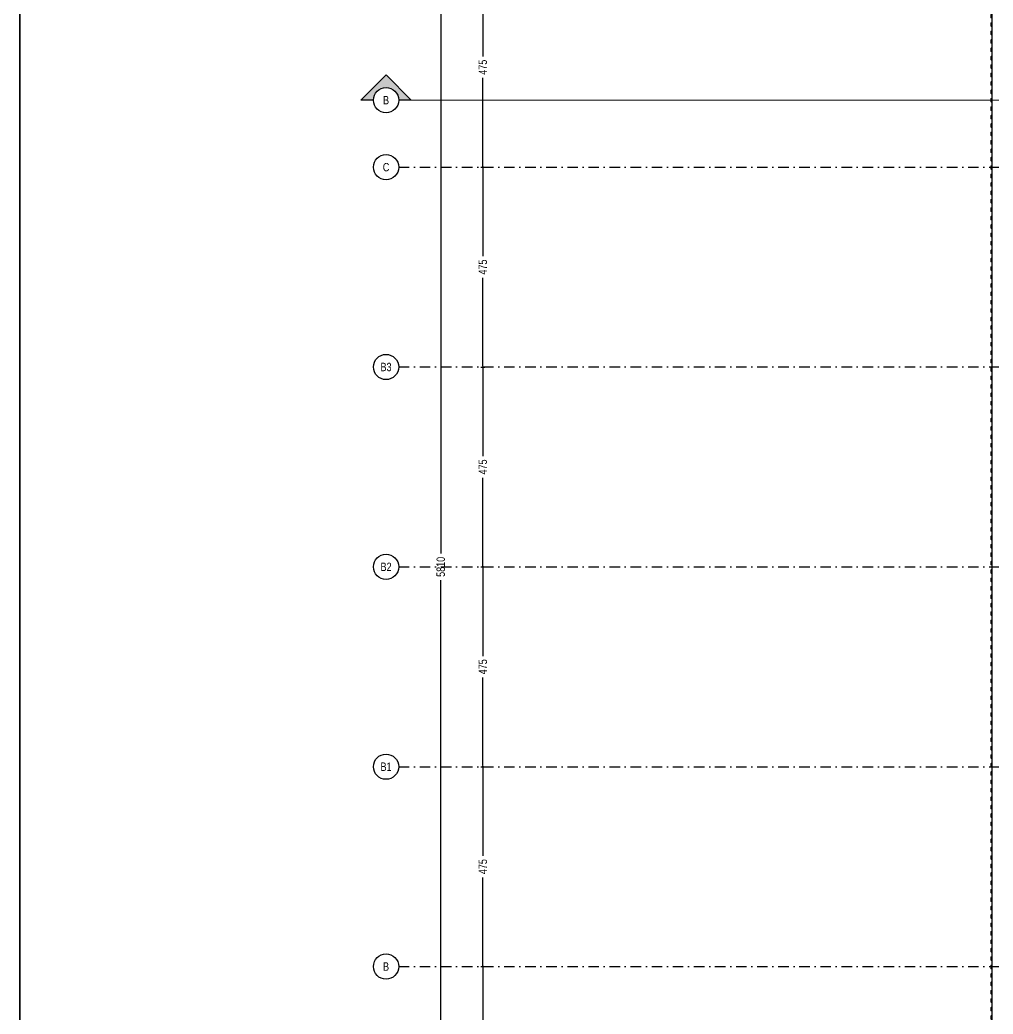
# Model space of a CAD drawing. Header units: centimetres. Extents: x 26569 to 160723, y -3143 to 14565.
# Drawn here: x 76081 to 78393, y 3351 to 5714 of the extents above; entities that cross this region are included whole.
import ezdxf
from ezdxf.enums import TextEntityAlignment as Align

# ---------------------------------------------------------------- set-up
doc = ezdxf.new("R2010")
doc.units = ezdxf.units.CM
doc.header["$LTSCALE"] = 100
doc.linetypes.add('DASHDOT2', pattern=[0.5, 0.25, -0.125, 0, -0.125])
for name, color, linetype in [('A-ANNO-DIMS', 187, 'Continuous'), ('A-ANNO-GRID', 155, 'DASHDOT2'), ('A-ANNO-TTBL', 157, 'Continuous'), ('A-ELEV-03', 251, 'Continuous'), ('A-WALL-SNWPNL', 200, 'Continuous'), ('A-WALL-STEL', 202, 'Continuous')]:
    doc.layers.add(name, color=color, linetype=linetype)
doc.styles.add('Fields_100', font='act_simplex.shx', dxfattribs={"width": 0.8, "height": 20})
doc.dimstyles.new('FIELDS_100', dxfattribs={"dimscale": 0, "dimtxt": 20, "dimasz": 5, "dimexe": 5, "dimexo": 5, "dimgap": 5, "dimtad": 0, "dimdec": 0, "dimzin": 0, "dimdsep": 46, "dimtxsty": 'Fields_100', "dimblk": 'DOT', "dimcen": 0.09, "dimclrt": 50, "dimadec": 0, "dimazin": 0, "dimtfac": 1, "dimtdec": 0, "dimtix": 1, "dimtofl": 0, "dimtmove": 1, "dimatfit": 3, "dimfxl": 5, "dimfxlon": 1, "dimtolj": 1, "dimtzin": 0, "dimarcsym": 0})

# ---------------------------------------------------------------- blocks, each defined once
blk = doc.blocks.new('_Dot')
at = {"color": 0, "linetype": 'ByBlock', "lineweight": -2}
blk.add_line((-0.5, 0), (-1, 0), dxfattribs=at)
at = {"color": 0, "linetype": 'ByBlock', "const_width": 0.5}
blk.add_lwpolyline([(-0.25, 0, 1), (0.25, 0, 1)], format="xyb", close=True, dxfattribs=at)
blk = doc.blocks.new('*D351')
at = {"layer": 'A-ANNO-DIMS', "color": 0, "lineweight": -2, "transparency": 16777216}
for p, q in [((77176, 3463.6), (77186, 3463.6)), ((77181, 3458.6), (77181, 3251.7)), ((77181, 2993.6), (77181, 3200.5)), ((77176, 2988.6), (77186, 2988.6))]:
    blk.add_line(p, q, dxfattribs=at)
at = {"layer": 'DEFPOINTS', "color": 0, "transparency": 16777216}
for p in [(76981, 3463.6), (77181, 3463.6), (76981, 2988.6)]:
    blk.add_point(p, dxfattribs=at)
at = {"layer": 'A-ANNO-DIMS', "color": 0, "lineweight": -2, "transparency": 16777216, "xscale": 5, "yscale": 5, "zscale": 5}
for p, rotation in [((77181, 3463.6), 90), ((77181, 2988.6), 270)]:
    blk.add_blockref('_Dot', p, dxfattribs=dict(at, rotation=rotation))
at = {"layer": 'A-ANNO-DIMS', "color": 50, "transparency": 16777216, "insert": (77181, 3226.1), "char_height": 20, "attachment_point": 5, "rotation": 90, "style": 'Fields_100'}
blk.add_mtext('\\A1;475', dxfattribs=at)
blk = doc.blocks.new('*D352')
at = {"layer": 'A-ANNO-DIMS', "color": 0, "lineweight": -2, "transparency": 16777216}
for p, q in [((77176, 3938.6), (77186, 3938.6)), ((77181, 3933.6), (77181, 3726.7)), ((77181, 3468.6), (77181, 3675.5)), ((77176, 3463.6), (77186, 3463.6))]:
    blk.add_line(p, q, dxfattribs=at)
at = {"layer": 'DEFPOINTS', "color": 0, "transparency": 16777216}
for p in [(76981, 3938.6), (77181, 3938.6), (76981, 3463.6)]:
    blk.add_point(p, dxfattribs=at)
at = {"layer": 'A-ANNO-DIMS', "color": 0, "lineweight": -2, "transparency": 16777216, "xscale": 5, "yscale": 5, "zscale": 5}
for p, rotation in [((77181, 3938.6), 90), ((77181, 3463.6), 270)]:
    blk.add_blockref('_Dot', p, dxfattribs=dict(at, rotation=rotation))
at = {"layer": 'A-ANNO-DIMS', "color": 50, "transparency": 16777216, "insert": (77181, 3701.1), "char_height": 20, "attachment_point": 5, "rotation": 90, "style": 'Fields_100'}
blk.add_mtext('\\A1;475', dxfattribs=at)
blk = doc.blocks.new('*D353')
at = {"layer": 'A-ANNO-DIMS', "color": 0, "lineweight": -2, "transparency": 16777216}
for p, q in [((77176, 4413.6), (77186, 4413.6)), ((77181, 4408.6), (77181, 4201.7)), ((77181, 3943.6), (77181, 4150.5)), ((77176, 3938.6), (77186, 3938.6))]:
    blk.add_line(p, q, dxfattribs=at)
at = {"layer": 'DEFPOINTS', "color": 0, "transparency": 16777216}
for p in [(76981, 4413.6), (77181, 4413.6), (76981, 3938.6)]:
    blk.add_point(p, dxfattribs=at)
at = {"layer": 'A-ANNO-DIMS', "color": 0, "lineweight": -2, "transparency": 16777216, "xscale": 5, "yscale": 5, "zscale": 5}
for p, rotation in [((77181, 4413.6), 90), ((77181, 3938.6), 270)]:
    blk.add_blockref('_Dot', p, dxfattribs=dict(at, rotation=rotation))
at = {"layer": 'A-ANNO-DIMS', "color": 50, "transparency": 16777216, "insert": (77181, 4176.1), "char_height": 20, "attachment_point": 5, "rotation": 90, "style": 'Fields_100'}
blk.add_mtext('\\A1;475', dxfattribs=at)
blk = doc.blocks.new('*D354')
at = {"layer": 'A-ANNO-DIMS', "color": 0, "lineweight": -2, "transparency": 16777216}
for p, q in [((77176, 4888.6), (77186, 4888.6)), ((77181, 4883.6), (77181, 4676.7)), ((77181, 4418.6), (77181, 4625.5)), ((77176, 4413.6), (77186, 4413.6))]:
    blk.add_line(p, q, dxfattribs=at)
at = {"layer": 'DEFPOINTS', "color": 0, "transparency": 16777216}
for p in [(76981, 4888.6), (77181, 4888.6), (76981, 4413.6)]:
    blk.add_point(p, dxfattribs=at)
at = {"layer": 'A-ANNO-DIMS', "color": 0, "lineweight": -2, "transparency": 16777216, "xscale": 5, "yscale": 5, "zscale": 5}
for p, rotation in [((77181, 4888.6), 90), ((77181, 4413.6), 270)]:
    blk.add_blockref('_Dot', p, dxfattribs=dict(at, rotation=rotation))
at = {"layer": 'A-ANNO-DIMS', "color": 50, "transparency": 16777216, "insert": (77181, 4651.1), "char_height": 20, "attachment_point": 5, "rotation": 90, "style": 'Fields_100'}
blk.add_mtext('\\A1;475', dxfattribs=at)
blk = doc.blocks.new('*D355')
at = {"layer": 'A-ANNO-DIMS', "color": 0, "lineweight": -2, "transparency": 16777216}
for p, q in [((77176, 5363.6), (77186, 5363.6)), ((77181, 5358.6), (77181, 5151.7)), ((77181, 4893.6), (77181, 5100.5)), ((77176, 4888.6), (77186, 4888.6))]:
    blk.add_line(p, q, dxfattribs=at)
at = {"layer": 'DEFPOINTS', "color": 0, "transparency": 16777216}
for p in [(76981, 5363.6), (77181, 5363.6), (76981, 4888.6)]:
    blk.add_point(p, dxfattribs=at)
at = {"layer": 'A-ANNO-DIMS', "color": 0, "lineweight": -2, "transparency": 16777216, "xscale": 5, "yscale": 5, "zscale": 5}
for p, rotation in [((77181, 5363.6), 90), ((77181, 4888.6), 270)]:
    blk.add_blockref('_Dot', p, dxfattribs=dict(at, rotation=rotation))
at = {"layer": 'A-ANNO-DIMS', "color": 50, "transparency": 16777216, "insert": (77181, 5126.1), "char_height": 20, "attachment_point": 5, "rotation": 90, "style": 'Fields_100'}
blk.add_mtext('\\A1;475', dxfattribs=at)
blk = doc.blocks.new('*D356')
at = {"layer": 'A-ANNO-DIMS', "color": 0, "lineweight": -2, "transparency": 16777216}
for p, q in [((77176, 5838.6), (77186, 5838.6)), ((77181, 5833.6), (77181, 5626.7)), ((77181, 5368.6), (77181, 5575.5)), ((77176, 5363.6), (77186, 5363.6))]:
    blk.add_line(p, q, dxfattribs=at)
at = {"layer": 'DEFPOINTS', "color": 0, "transparency": 16777216}
for p in [(76981, 5838.6), (77181, 5838.6), (76981, 5363.6)]:
    blk.add_point(p, dxfattribs=at)
at = {"layer": 'A-ANNO-DIMS', "color": 0, "lineweight": -2, "transparency": 16777216, "xscale": 5, "yscale": 5, "zscale": 5}
for p, rotation in [((77181, 5838.6), 90), ((77181, 5363.6), 270)]:
    blk.add_blockref('_Dot', p, dxfattribs=dict(at, rotation=rotation))
at = {"layer": 'A-ANNO-DIMS', "color": 50, "transparency": 16777216, "insert": (77181, 5601.1), "char_height": 20, "attachment_point": 5, "rotation": 90, "style": 'Fields_100'}
blk.add_mtext('\\A1;475', dxfattribs=at)
blk = doc.blocks.new('*D130')
at = {"layer": 'A-ANNO-DIMS', "color": 0, "lineweight": -2, "transparency": 16777216}
for p, q in [((77086, 7318.6), (77076, 7318.6)), ((77081, 7313.6), (77081, 4445.3)), ((77081, 1513.6), (77081, 4382)), ((77086, 1508.6), (77076, 1508.6))]:
    blk.add_line(p, q, dxfattribs=at)
at = {"layer": 'DEFPOINTS', "color": 0, "transparency": 16777216}
for p in [(77081, 7318.6), (78390.9, 7318.6), (78390.9, 1508.6)]:
    blk.add_point(p, dxfattribs=at)
at = {"layer": 'A-ANNO-DIMS', "color": 0, "lineweight": -2, "transparency": 16777216, "xscale": 5, "yscale": 5, "zscale": 5}
for p, rotation in [((77081, 7318.6), 90), ((77081, 1508.6), 270)]:
    blk.add_blockref('_Dot', p, dxfattribs=dict(at, rotation=rotation))
at = {"layer": 'A-ANNO-DIMS', "color": 50, "transparency": 16777216, "insert": (77081, 4413.6), "char_height": 20, "attachment_point": 5, "rotation": 90, "style": 'Fields_100'}
blk.add_mtext('\\A1;5810', dxfattribs=at)
blk = doc.blocks.new('*U436')
at = {"layer": 'A-WALL-SNWPNL'}
blk.add_lwpolyline([(50, 1), (42, 1), (40, -1), (32, -1), (30, 1), (22, 1), (20, -1), (12, -1), (10, 1), (2, 1), (0, -1), (-8, -1), (-10, 1), (-18, 1), (-20, -1), (-28, -1), (-30, 1), (-38, 1), (-40, -1), (-48, -1), (-50, 1)], dxfattribs=at)
blk = doc.blocks.new('*U437')
at = {"layer": 'A-WALL-STEL', "color": 0, "linetype": 'ByBlock', "lineweight": -2, "transparency": 16777216}
for p in [(1500, 0), (1600, 0), (1700, 0), (1800, 0), (1900, 0), (2000, 0), (2100, 0), (2200, 0), (2300, 0), (2400, 0), (2500, 0), (2600, 0), (2700, 0), (2800, 0), (2900, 0), (3000, 0), (3100, 0), (3200, 0), (3300, 0), (3400, 0), (3500, 0), (3600, 0), (3700, 0), (3800, 0), (3900, 0)]:
    blk.add_blockref('*U436', p, dxfattribs=at)

msp = doc.modelspace()

# ---------------------------------------------------------------- hatches: boundary and pattern name
at = {"layer": 'A-ANNO-GRID', "linetype": 'Continuous', "ltscale": 10}
h = msp.add_hatch(color=256, dxfattribs=at)
h.dxf.hatch_style = 1
h.paths.add_polyline_path([(76891.01, 5522.83), (76921.01, 5522.83, -0.4142136), (76951.01, 5552.83, -0.4142136), (76981.01, 5522.83), (77011.01, 5522.83), (76951.01, 5582.83)])

# ---------------------------------------------------------------- linework, layer by layer
at = {"layer": 'A-ANNO-GRID'}
for p, q in [((76981.01, 5363.62), (98785.86, 5363.62)), ((76981.01, 4888.62), (98785.86, 4888.62)), ((76981.01, 4413.62), (98785.86, 4413.62)), ((76981.01, 3938.62), (98785.86, 3938.62)), ((76981.01, 3463.62), (98785.86, 3463.62))]:
    msp.add_line(p, q, dxfattribs=at)
at = {"layer": 'A-ANNO-GRID', "linetype": 'Continuous', "ltscale": 10}
msp.add_lwpolyline([(76921.01, 5522.83), (76891.01, 5522.83), (76951.01, 5582.83), (77011.01, 5522.83), (76981.01, 5522.83)], dxfattribs=at)
at = {"layer": 'A-ANNO-GRID', "const_width": 3}
msp.add_lwpolyline([(77011.01, 5522.83), (98725.86, 5522.83)], dxfattribs=at)
at = {"layer": 'A-ANNO-GRID', "linetype": 'Continuous', "ltscale": 10}
for centre in [(76951.01, 5522.83), (76951.01, 5363.62), (76951.01, 4888.62), (76951.01, 4413.62), (76951.01, 3938.62), (76951.01, 3463.62)]:
    msp.add_circle(centre, 30, dxfattribs=at)
at = {"layer": 'A-ANNO-TTBL'}
for p, q in [((76081.02, -2922.85), (76081.01, 9337.13)), ((76081.01, 9337.13), (76081.02, -2922.85))]:
    msp.add_line(p, q, dxfattribs=at)
at = {"layer": 'A-ELEV-03'}
for points in [[(78390.86, 5051.09), (78390.86, 7308.59)], [(78390.86, 2676.09), (78390.86, 5051.09)]]:
    msp.add_lwpolyline(points, dxfattribs=at)

# ---------------------------------------------------------------- block references
at = {"layer": 'A-WALL-STEL', "rotation": 270}
msp.add_blockref('*U437', (78389.86, 7258.59), dxfattribs=at)

# ---------------------------------------------------------------- texts
at = {"layer": 'A-ANNO-GRID', "color": 50, "style": 'Fields_100', "width": 0.8}
for s, p in [('B', (76951.01, 5522.83)), ('C', (76951.01, 5363.62)), ('B3', (76951.01, 4888.62)), ('B2', (76951.01, 4413.62)), ('B1', (76951.01, 3938.62)), ('B', (76951.01, 3463.62))]:
    msp.add_text(s, height=20, rotation=359.92667, dxfattribs=at).set_placement(p, align=Align.MIDDLE_CENTER)

# ---------------------------------------------------------------- dimensions: what is measured, and where the dimension line sits
at = {"layer": 'A-ANNO-DIMS'}
for base, p1, p2, picture, middle in [((77081.01, 7318.62), (78390.86, 1508.62), (78390.86, 7318.62), '*D130', (77081.01, 4413.62)), ((77181.01, 5838.62), (76981.01, 5363.62), (76981.01, 5838.62), '*D356', (77181.01, 5601.12)), ((77181.01, 5363.62), (76981.01, 4888.62), (76981.01, 5363.62), '*D355', (77181.01, 5126.12)), ((77181.01, 4888.62), (76981.01, 4413.62), (76981.01, 4888.62), '*D354', (77181.01, 4651.12)), ((77181.01, 4413.62), (76981.01, 3938.62), (76981.01, 4413.62), '*D353', (77181.01, 4176.12)), ((77181.01, 3938.62), (76981.01, 3463.62), (76981.01, 3938.62), '*D352', (77181.01, 3701.12)), ((77181.01, 3463.62), (76981.01, 2988.62), (76981.01, 3463.62), '*D351', (77181.01, 3226.12))]:
    dim = msp.add_linear_dim(base=base, p1=p1, p2=p2, angle=90, dimstyle='FIELDS_100', override={"dimscale": 1}, dxfattribs=at)
    dim.commit()
    dim.dimension.update_dxf_attribs({"geometry": picture, "text_midpoint": middle})

doc.saveas('drawing.dxf')
